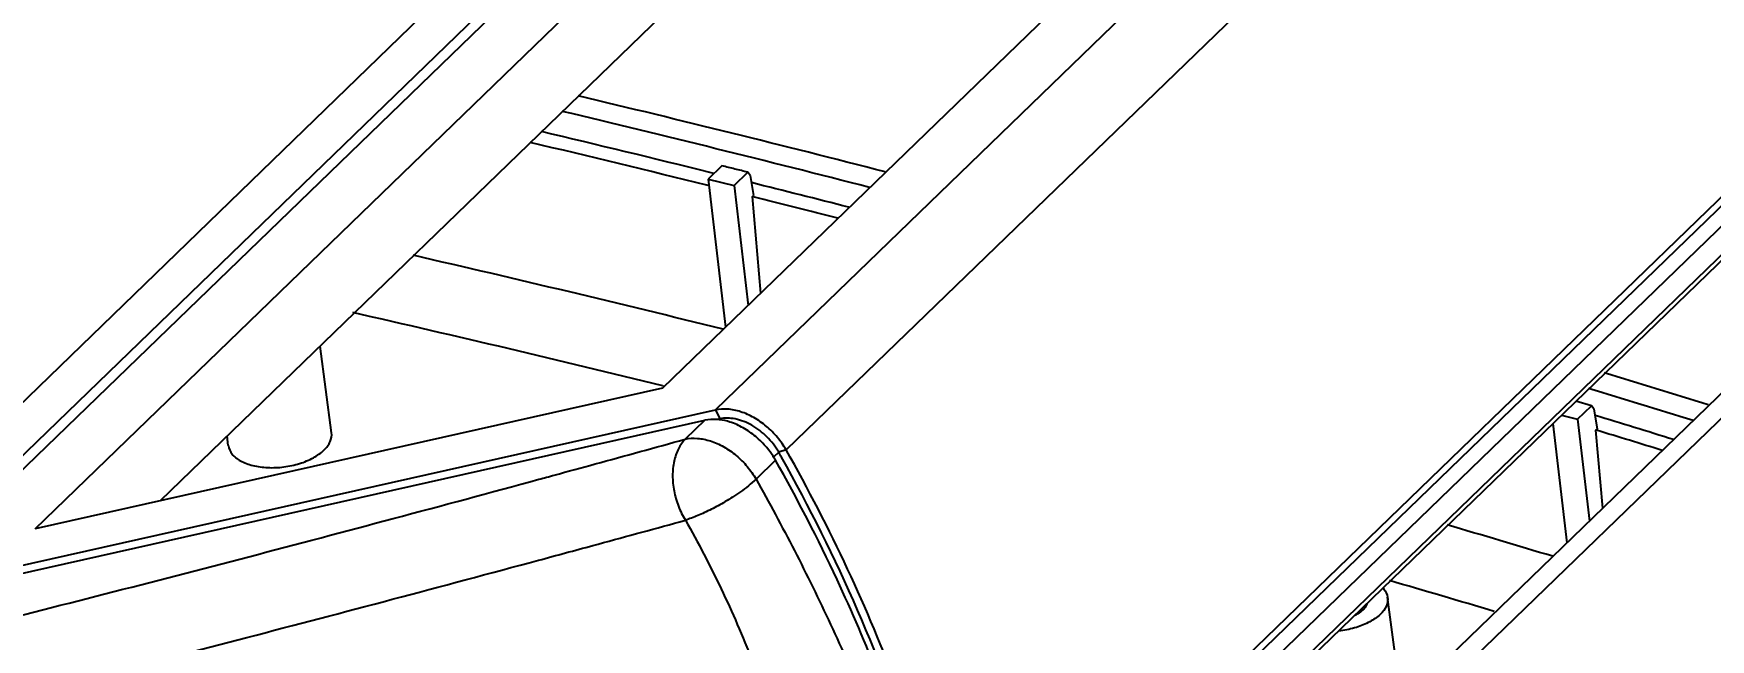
# Model space of a CAD drawing. Header units: millimetres. Extents: x 0 to 4083, y 0 to 1644.
# Drawn here: x 3794.7 to 3868.8, y 1340.3 to 1367.1 of the extents above; entities that cross this region are included whole.
import ezdxf

# ---------------------------------------------------------------- set-up
doc = ezdxf.new("R2010")
doc.units = ezdxf.units.MM
doc.layers.get('0').update_dxf_attribs({"linetype": 'CONTINUOUS'})
doc.layers.get('Defpoints').update_dxf_attribs({"linetype": 'CONTINUOUS'})
doc.layers.add('dim', color=3, linetype='CONTINUOUS', lineweight=9)
doc.styles.add('longtou', font='romand.shx', dxfattribs={"width": 0.8, "bigfont": 'fangsong.shx'})
doc.dimstyles.new('YanXiu', dxfattribs={"dimtxt": 2.5, "dimasz": 2.2, "dimexe": 1, "dimexo": 0, "dimgap": 0.66, "dimtad": 0, "dimzin": 0, "dimdsep": 46, "dimtxsty": 'longtou', "dimblk": 'CLOSEDBLANK', "dimcen": 0, "dimclrd": 3, "dimclre": 3, "dimclrt": 7, "dimadec": 0, "dimazin": 0, "dimtfac": 1, "dimtdec": 4, "dimtofl": 0, "dimtmove": 0, "dimatfit": 3, "dimldrblk": 'CLOSEDBLANK', "dimfxl": 0, "dimtolj": 1, "dimtzin": 0, "dimlwd": 0, "dimlwe": 0, "dimarcsym": 0})

# ---------------------------------------------------------------- blocks, each defined once
blk = doc.blocks.new('u8')
at = {"color": 7, "linetype": 'Continuous'}
for p, q in [((72.103, 132.831), (26.907, 89.112)), ((75.575, 130.87), (30.379, 87.15)), ((65.061, 129.602), (24.306, 90.179)), ((-14.104, 80.096), (31.092, 123.815)), ((-13.408, 80.074), (31.788, 123.793)), ((-14.956, 81.886), (27.645, 123.096)), ((-6.466, 83.281), (34.289, 122.704)), ((35.918, 119.727), (-0.339, 84.654)), ((84.272, 107.312), (39.076, 63.592)), ((27.23, 101.09), (26.556, 100.439)), ((26.556, 100.439), (27.399, 93.171)), ((26.556, 100.439), (27.826, 100.122)), ((26.837, 100.721), (26.636, 100.77)), ((27.826, 100.122), (28.499, 100.774)), ((28.615, 100.618), (28.499, 100.774)), ((28.615, 100.618), (28.772, 99.634)), ((44.043, 67.956), (77.932, 100.737)), ((26.596, 100.112), (26.484, 100.14)), ((27.826, 100.122), (28.508, 94.244)), ((28.72, 99.584), (28.772, 99.634)), ((29.13, 94.846), (28.72, 99.584)), ((28.757, 99.575), (28.72, 99.584)), ((44.494, 67.394), (78.43, 100.222)), ((44.54, 65.76), (79.933, 99.996)), ((44.658, 66.138), (80.051, 100.374)), ((8.073, 87.997), (7.51, 92.247)), ((78.995, 92.566), (44.703, 59.394)), ((80.013, 92.334), (45.048, 58.512)), ((24.306, 90.179), (-6.466, 83.281)), ((24.333, 90.295), (24.388, 90.282)), ((-13.408, 80.074), (26.907, 89.112)), ((26.907, 89.112), (27.118, 88.675)), ((69.891, 89.318), (69.132, 89.549)), ((69.211, 88.66), (69.891, 89.318)), ((70.007, 89.163), (69.891, 89.318)), ((70.007, 89.163), (70.164, 88.179)), ((-13.93, 79.569), (26.385, 88.607)), ((26.385, 88.607), (25.428, 87.681)), ((27.118, 88.675), (26.986, 88.645)), ((27.118, 88.675), (27.071, 88.629)), ((68.002, 88.455), (68.682, 82.589)), ((68.418, 88.858), (69.211, 88.66)), ((69.211, 88.66), (69.791, 83.662)), ((70.111, 88.129), (70.164, 88.179)), ((70.443, 84.293), (70.111, 88.129)), ((70.145, 88.118), (70.111, 88.129)), ((3.006, 87.378), (2.954, 87.84)), ((29.856, 86.645), (28.899, 85.719)), ((30.011, 87.04), (29.754, 86.791)), ((30.379, 87.15), (30.011, 87.04)), ((20.888, 82.463), (21.157, 82.535)), ((60.556, 74.912), (59.892, 79.926)), ((58.559, 79.321), (58.565, 79.264))]:
    blk.add_line(p, q, dxfattribs=at)
for centre, radius, start, end in [((-187.531, -767.269), 896.193, 75.60734, 76.599291), ((-187.671, -765.434), 893.519, 75.604736, 76.600731), ((-189.967, -775.011), 901.521, 76.107801, 76.674396), ((-189.816, -776.092), 903.182, 76.133833, 76.6736), ((-185.888, -760.212), 886.824, 75.67972, 75.998851), ((-185.97, -758.876), 884.898, 75.678938, 75.956609), ((-190.594, -787.125), 906.764, 76.096501, 77.08469), ((-191.729, -790.826), 907.226, 76.222186, 77.209267), ((-163.554, -680.701), 806.355, 72.745459, 73.12509), ((-163.848, -679.533), 804.365, 72.735495, 73.117178), ((26.807, 86.209), 2.444, 82.9005, 86.00419), ((-163.885, -681.375), 804.965, 72.817136, 73.103918), ((-164.081, -680.531), 803.544, 72.812426, 73.052779), ((-402.895, 1635.778), 1606.258, 285.301764, 285.465553), ((26.317, 84.635), 4.07, 31.34598, 32.90414), ((26.376, 84.672), 4, 29.55293, 31.34669), ((-44.169, 44.985), 85.272, 29.35938, 29.55015), ((-400.267, 1633.496), 1607.195, 285.201272, 285.359389), ((-167.429, -700.549), 817.132, 73.255322, 73.634297), ((-168.729, -704.151), 817.54, 73.378687, 73.754768), ((57.41, 80.866), 2.026, 295.56649, 297.93618)]:
    blk.add_arc(centre, radius, start, end, dxfattribs=at)
for points, start_tangent, end_tangent in [([(28.499, 100.774), (27.865, 100.932), (27.23, 101.09)], (-0.970122, 0.242619), (-0.970477, 0.241192)), ([(30.379, 87.15), (29.948, 87.769), (29.408, 88.31), (28.792, 88.738), (28.143, 89.025), (27.5, 89.153), (26.907, 89.112)], (-0.493185, 0.869925), (-0.975779, -0.218757)), ([(26.978, 88.647), (26.385, 88.607)], (-0.997585, 0.069453), (-0.975779, -0.218757)), ([(29.734, 86.846), (29.426, 87.264), (28.885, 87.805), (28.27, 88.233), (27.62, 88.52), (27.109, 88.634)], (-0.543205, 0.8396), (-0.992362, 0.123361)), ([(30.011, 87.04), (29.437, 87.792), (28.69, 88.363), (27.877, 88.673), (27.118, 88.675)], (-0.493185, 0.869925), (-0.975779, -0.218757)), ([(3.006, 87.378), (3.009, 87.357), (3.192, 86.953), (3.605, 86.619), (4.207, 86.39)], (0.108138, -0.994136), (0.9703, -0.241905)), ([(4.207, 86.39), (4.94, 86.287), (5.731, 86.32), (6.504, 86.486), (7.183, 86.769), (7.701, 87.141), (8.007, 87.566), (8.073, 87.997)], (0.9703, -0.241905), (-0.130098, 0.991501)), ([(25.428, 87.681), (25.094, 87.209), (24.882, 86.599), (24.807, 85.893), (24.877, 85.141), (25.09, 84.394), (25.435, 83.704)], (-0.696611, -0.717449), (0.542841, -0.839836)), ([(25.428, 87.681), (26.021, 87.721), (26.663, 87.594), (27.313, 87.307), (27.928, 86.879), (28.469, 86.338), (28.899, 85.719)], (0.975779, 0.218757), (0.493186, -0.869924)), ([(19.003, 85.918), (21, 86.463)], (0.964893, 0.262644), (0.96455, 0.2639)), ([(34.92, 76.01), (32.873, 80.803), (29.856, 86.645)], (-0.361393, 0.932414), (-0.493185, 0.869925)), ([(38.642, 63.663), (36.78, 71.447), (33.885, 79.291), (30.151, 86.793)], (-0.170266, 0.985398), (-0.490285, 0.871562)), ([(39.076, 63.592), (37.768, 69.464), (35.868, 75.391), (33.395, 81.308), (30.379, 87.15)], (-0.170266, 0.985398), (-0.493185, 0.869925)), ([(-17.016, 76.583), (-10.055, 78.312), (-3.048, 80.089), (4.006, 81.915), (11.103, 83.789), (18.244, 85.711), (19.003, 85.918)], (0.971125, 0.238572), (0.964893, 0.262644)), ([(28.899, 85.719), (28.523, 85.392), (28.132, 85.097), (27.751, 84.84), (27.389, 84.616), (27.043, 84.418), (26.708, 84.241), (26.375, 84.08), (26.048, 83.934), (25.733, 83.809), (25.435, 83.704)], (-0.748658, -0.662956), (-0.953006, -0.30295)), ([(28.899, 85.719), (29.854, 83.982), (30.782, 82.218), (31.684, 80.424), (32.558, 78.593), (33.399, 76.726), (34.203, 74.821), (34.965, 72.875), (35.681, 70.888), (36.345, 68.857), (36.949, 66.779), (37.488, 64.651), (37.946, 62.499)], (0.490065, -0.871686), (0.189038, -0.98197)), ([(25.435, 83.704), (26.339, 82.041), (27.188, 80.337), (27.982, 78.592), (28.719, 76.802), (29.396, 74.972), (30.01, 73.101), (30.559, 71.191), (31.038, 69.242), (31.445, 67.256), (31.777, 65.232), (32.031, 63.17), (32.201, 61.099)], (0.491216, -0.871038), (0.061775, -0.99809)), ([(-17.193, 72.645), (-10.202, 74.367), (-3.164, 76.138), (3.92, 77.957), (11.048, 79.825), (18.221, 81.741), (20.888, 82.463)], (0.971589, 0.236675), (0.965057, 0.26204)), ([(59.892, 79.926), (59.827, 79.504), (59.527, 79.088), (59.02, 78.723), (58.355, 78.446), (57.598, 78.283), (57.481, 78.269)], (0.130111, -0.991499), (-0.994839, -0.101469)), ([(59.661, 80.387), (59.712, 80.327), (59.891, 79.931), (59.892, 79.926)], (0.679833, -0.733367), (0.130111, -0.991499)), ([(58.613, 79.245), (58.359, 79.076)], (-0.766022, -0.642814), (-0.883222, -0.468956)), ([(58.668, 79.425), (58.584, 79.29), (58.472, 79.141)], (-0.499728, -0.866182), (-0.660241, -0.751053)), ([(58.764, 79.4), (58.675, 79.3), (58.613, 79.245)], (-0.608877, -0.793264), (-0.766022, -0.642814)), ([(58.871, 79.599), (58.801, 79.453), (58.764, 79.4)], (-0.302948, -0.953007), (-0.608877, -0.793264))]:
    blk.add_spline(points, degree=3, dxfattribs=dict(at, start_tangent=start_tangent, end_tangent=end_tangent))
blk = doc.blocks.new('_ClosedBlank')
at = {"color": 0, "linetype": 'ByBlock', "lineweight": -2}
for p, q in [((-1, 0.167), (0, 0)), ((-1, 0.167), (-1, -0.167)), ((0, 0), (-1, -0.167))]:
    blk.add_line(p, q, dxfattribs=at)
blk = doc.blocks.new('*D44')
at = {"layer": 'Defpoints', "color": 0}
for p in [(3935.901, 1559.666), (3937.851, 1560.11)]:
    blk.add_point(p, dxfattribs=at)
at = {"layer": 'dim', "color": 3, "lineweight": 5}
blk.add_line((3930.441, 1558.423), (3933.171, 1559.045), dxfattribs=at)
at = {"layer": 'dim', "color": 3, "lineweight": 5, "xscale": 2.8, "yscale": 2.8, "zscale": 2.8, "rotation": 12.82550055500825}
blk.add_blockref('_ClosedBlank', (3935.901, 1559.666), dxfattribs=at)
at = {"layer": 'dim', "color": 7, "insert": (3924.233, 1557.01), "char_height": 3.5, "attachment_point": 5, "rotation": 12.8255, "style": 'longtou'}
blk.add_mtext('∅2.00', dxfattribs=at)

msp = doc.modelspace()

# ---------------------------------------------------------------- block references
at = {"xscale": 0.9, "yscale": 0.9, "zscale": 0.9}
msp.add_blockref('u8', (3800.637, 1270.244), dxfattribs=at)

# ---------------------------------------------------------------- dimensions: what is measured, and where the dimension line sits
at = {"layer": 'dim'}
dim = msp.add_linear_dim(base=(3935.901070317, 1559.666057196), p1=(0, 0), p2=(0, 0), dimstyle='YanXiu', override={"dimtxt": 3.5, "dimasz": 2.8, "dimexe": 0.69965, "dimgap": 0.69965}, dxfattribs=at)
dim.commit()
dim.dimension.update_dxf_attribs({"geometry": '*D44', "text_midpoint": (3924.233305432, 1557.009744497), "dimtype": 160})

doc.saveas('drawing.dxf')
